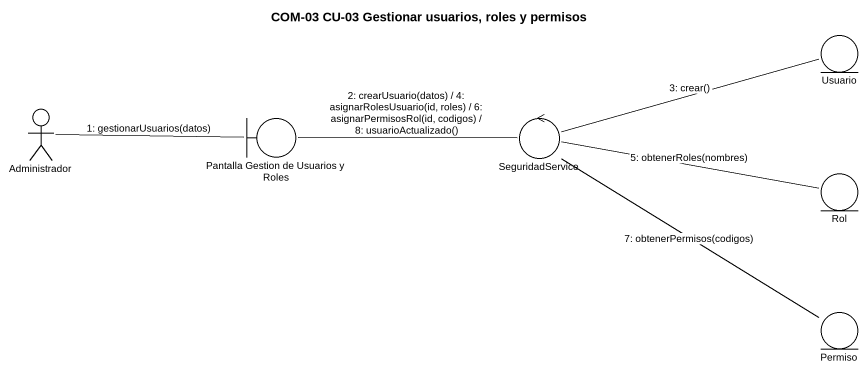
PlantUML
@startuml
title COM-03 CU-03 Gestionar usuarios, roles y permisos
entity Usuario
actor Administrador
boundary "Pantalla Gestion de Usuarios y Roles" as Pantalla_Gestion_de
control SeguridadService
entity Rol
entity Permiso
Administrador -right- Pantalla_Gestion_de : 1: gestionarUsuarios(datos)
Pantalla_Gestion_de -right- SeguridadService : 2: crearUsuario(datos) / 4: asignarRolesUsuario(id, roles) / 6: asignarPermisosRol(id, codigos) / 8: usuarioActualizado()
SeguridadService -right- Usuario : 3: crear()
SeguridadService -right- Rol : 5: obtenerRoles(nombres)
SeguridadService -- Permiso : 7: obtenerPermisos(codigos)
@enduml
